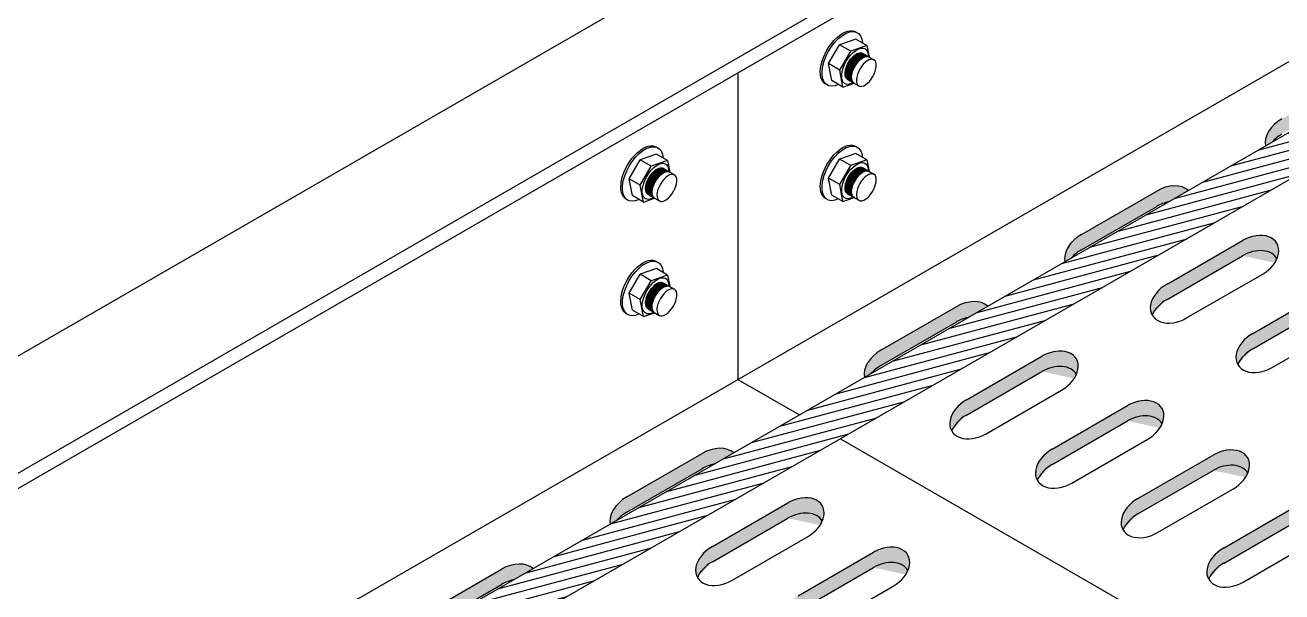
# Model space of a CAD drawing. Header units: millimetres. Extents: x 73539 to 164333, y 19300 to 40000.
# Drawn here: x 121298 to 123665, y 32254 to 33323 of the extents above; entities that cross this region are included whole.
import ezdxf

# ---------------------------------------------------------------- set-up
doc = ezdxf.new("R2010")
doc.units = ezdxf.units.MM

msp = doc.modelspace()

# ---------------------------------------------------------------- hatches: boundary and pattern name
h = msp.add_hatch()
h.set_pattern_fill('ANSI31', color=250, scale=5, angle=330, style=0)
h.set_pattern_definition([(15, (61424.906, -1722.277), (-4.1087523, 15.3340725), [])])
edge = h.paths.add_edge_path()
edge.add_ellipse((127837.2, 35476.5), major_axis=(-19.4, 33.6), ratio=0.56561, start_angle=180, end_angle=360)
edge.add_line((127817.9, 35510), (118959.2, 30395.5))
edge.add_ellipse((118966.4, 30354.9), major_axis=(-23, 39.9), ratio=0.56561, start_angle=212.6369, end_angle=327.3631, ccw=False)
edge.add_line((119000.8, 30330), (127856.6, 35442.9))
h = msp.add_hatch(color=250)
h.dxf.hatch_style = 1
h.paths.add_polyline_path([(123829.7, 33207.5), (123867, 33229), (123866.9, 33229.2), (123865.8, 33230.1), (123864.7, 33230.9), (123863.6, 33231.7), (123862.3, 33232.4), (123861.1, 33233.2), (123859.8, 33233.8), (123858.4, 33234.4), (123857, 33235), (123855.6, 33235.5), (123854.1, 33235.9), (123852.6, 33236.3), (123851, 33236.7), (123849.5, 33236.9), (123847.9, 33237.2), (123846.2, 33237.4), (123844.5, 33237.5), (123842.8, 33237.6), (123841.1, 33237.6), (123839.4, 33237.5), (123837.6, 33237.4), (123835.9, 33237.3), (123834.1, 33237.1), (123832.3, 33236.8), (123830.5, 33236.5), (123828.7, 33236.2), (123826.9, 33235.7), (123825.1, 33235.3), (123823.3, 33234.7), (123821.4, 33234.2), (123819.6, 33233.5), (123817.8, 33232.9), (123816.1, 33232.2), (123814.3, 33231.4), (123812.5, 33230.6), (123810.8, 33229.7), (123809.1, 33228.8), (123807.4, 33227.8), (123665.3, 33145.8), (123664.2, 33145.1), (123663, 33144.5), (123661.9, 33143.8), (123660.8, 33143), (123659.8, 33142.3), (123658.7, 33141.5), (123657.7, 33140.8), (123656.6, 33140), (123655.6, 33139.2), (123654.6, 33138.4), (123653.6, 33137.5), (123652.7, 33136.7), (123651.7, 33135.8), (123650.8, 33135), (123649.9, 33134.1), (123649, 33133.2), (123648.1, 33132.3), (123647.3, 33131.3), (123646.5, 33130.4), (123645.7, 33129.5), (123644.9, 33128.5), (123644.1, 33127.6), (123643.4, 33126.6), (123642.7, 33125.6), (123642, 33124.6), (123641.4, 33123.6), (123640.7, 33122.7), (123640.1, 33121.7), (123639.5, 33120.6), (123639, 33119.6), (123638.5, 33118.6), (123638, 33117.6), (123637.5, 33116.6), (123637, 33115.6), (123636.6, 33114.6), (123636.2, 33113.5), (123635.9, 33112.5), (123635.5, 33111.5), (123635.2, 33110.5), (123635, 33109.5), (123634.7, 33108.4), (123634.5, 33107.4), (123634.3, 33106.4), (123634.2, 33105.4), (123634, 33104.4), (123633.9, 33103.4), (123633.9, 33102.5), (123633.8, 33101.5), (123633.8, 33100.5), (123633.8, 33099.5), (123633.9, 33098.6), (123634, 33097.6), (123634.1, 33096.7), (123634.2, 33095.8), (123634.4, 33094.9), (123634.4, 33094.7), (123646.7, 33101.8), (123647, 33102.2), (123647.4, 33102.7), (123647.9, 33103.1), (123648.3, 33103.6), (123648.8, 33104.1), (123649.2, 33104.6), (123649.7, 33105), (123650.2, 33105.5), (123650.7, 33106), (123651.1, 33106.4), (123651.6, 33106.9), (123652.1, 33107.3), (123652.6, 33107.8), (123653.1, 33108.2), (123653.6, 33108.7), (123654.1, 33109.1), (123654.7, 33109.5), (123655.2, 33110), (123655.7, 33110.4), (123656.2, 33110.8), (123656.8, 33111.2), (123657.3, 33111.6), (123657.9, 33112.1), (123658.4, 33112.5), (123659, 33112.9), (123659.5, 33113.3), (123660.1, 33113.6), (123660.6, 33114), (123661.2, 33114.4), (123661.8, 33114.8), (123662.4, 33115.2), (123662.9, 33115.5), (123663.5, 33115.9), (123664.1, 33116.2), (123664.7, 33116.6), (123665.3, 33116.9), (123807.4, 33199), (123808.5, 33199.6), (123809.7, 33200.3), (123810.9, 33200.9), (123812, 33201.5), (123813.2, 33202), (123814.4, 33202.6), (123815.6, 33203.1), (123816.8, 33203.6), (123818.1, 33204.1), (123819.3, 33204.5), (123820.5, 33205), (123821.7, 33205.4), (123822.9, 33205.8), (123824.2, 33206.1), (123825.4, 33206.5), (123826.6, 33206.8), (123827.9, 33207.1), (123829.1, 33207.4)])
h = msp.add_hatch(color=250)
h.dxf.hatch_style = 1
h.paths.add_polyline_path([(123452, 32989.4), (123489.3, 33010.9), (123489.1, 33011.1), (123488.1, 33011.9), (123486.9, 33012.8), (123485.8, 33013.6), (123484.6, 33014.3), (123483.3, 33015), (123482, 33015.7), (123480.6, 33016.3), (123479.2, 33016.9), (123477.8, 33017.4), (123476.3, 33017.8), (123474.8, 33018.2), (123473.3, 33018.5), (123471.7, 33018.8), (123470.1, 33019.1), (123468.4, 33019.2), (123466.8, 33019.4), (123465.1, 33019.4), (123463.4, 33019.5), (123461.6, 33019.4), (123459.9, 33019.3), (123458.1, 33019.2), (123456.3, 33019), (123454.5, 33018.7), (123452.7, 33018.4), (123450.9, 33018), (123449.1, 33017.6), (123447.3, 33017.2), (123445.5, 33016.6), (123443.7, 33016.1), (123441.9, 33015.4), (123440.1, 33014.8), (123438.3, 33014), (123436.5, 33013.3), (123434.8, 33012.5), (123433, 33011.6), (123431.3, 33010.7), (123429.6, 33009.7), (123287.5, 32927.7), (123286.4, 32927), (123285.3, 32926.3), (123284.2, 32925.6), (123283.1, 32924.9), (123282, 32924.2), (123280.9, 32923.4), (123279.9, 32922.7), (123278.8, 32921.9), (123277.8, 32921.1), (123276.8, 32920.3), (123275.8, 32919.4), (123274.9, 32918.6), (123273.9, 32917.7), (123273, 32916.8), (123272.1, 32916), (123271.2, 32915.1), (123270.4, 32914.2), (123269.5, 32913.2), (123268.7, 32912.3), (123267.9, 32911.4), (123267.1, 32910.4), (123266.4, 32909.5), (123265.6, 32908.5), (123264.9, 32907.5), (123264.2, 32906.5), (123263.6, 32905.5), (123262.9, 32904.5), (123262.3, 32903.5), (123261.8, 32902.5), (123261.2, 32901.5), (123260.7, 32900.5), (123260.2, 32899.5), (123259.7, 32898.5), (123259.3, 32897.5), (123258.8, 32896.4), (123258.5, 32895.4), (123258.1, 32894.4), (123257.8, 32893.4), (123257.5, 32892.4), (123257.2, 32891.4), (123256.9, 32890.3), (123256.7, 32889.3), (123256.5, 32888.3), (123256.4, 32887.3), (123256.3, 32886.3), (123256.2, 32885.3), (123256.1, 32884.3), (123256.1, 32883.4), (123256, 32882.4), (123256.1, 32881.4), (123256.1, 32880.5), (123256.2, 32879.5), (123256.3, 32878.6), (123256.5, 32877.7), (123256.6, 32876.8), (123256.6, 32876.6), (123268.9, 32883.7), (123269.2, 32884.1), (123269.7, 32884.5), (123270.1, 32885), (123270.6, 32885.5), (123271, 32886), (123271.5, 32886.5), (123271.9, 32886.9), (123272.4, 32887.4), (123272.9, 32887.9), (123273.4, 32888.3), (123273.9, 32888.8), (123274.3, 32889.2), (123274.8, 32889.7), (123275.3, 32890.1), (123275.8, 32890.6), (123276.4, 32891), (123276.9, 32891.4), (123277.4, 32891.9), (123277.9, 32892.3), (123278.5, 32892.7), (123279, 32893.1), (123279.5, 32893.5), (123280.1, 32893.9), (123280.6, 32894.3), (123281.2, 32894.7), (123281.7, 32895.1), (123282.3, 32895.5), (123282.9, 32895.9), (123283.4, 32896.3), (123284, 32896.7), (123284.6, 32897), (123285.2, 32897.4), (123285.7, 32897.8), (123286.3, 32898.1), (123286.9, 32898.5), (123287.5, 32898.8), (123429.6, 32980.9), (123430.8, 32981.5), (123431.9, 32982.1), (123433.1, 32982.8), (123434.3, 32983.3), (123435.5, 32983.9), (123436.7, 32984.5), (123437.9, 32985), (123439.1, 32985.5), (123440.3, 32986), (123441.5, 32986.4), (123442.7, 32986.9), (123443.9, 32987.3), (123445.2, 32987.7), (123446.4, 32988), (123447.6, 32988.4), (123448.9, 32988.7), (123450.1, 32989), (123451.3, 32989.3)])
h = msp.add_hatch(color=250)
h.dxf.hatch_style = 1
edge = h.paths.add_edge_path()
edge.add_ellipse((123609.5, 32855.7), major_axis=(-46.4, -26.8), ratio=0.689985, start_angle=179.6182, end_angle=270, ccw=False)
edge.add_ellipse((123609.5, 32884.5), major_axis=(-46.4, -26.8), ratio=0.689985, start_angle=136.9407, end_angle=270)
edge.add_line((123591, 32916.5), (123448.9, 32834.5))
edge.add_ellipse((123467.4, 32802.5), major_axis=(-46.4, -26.8), ratio=0.689985, start_angle=270, end_angle=359.6182)
edge.add_ellipse((123467.4, 32773.6), major_axis=(-46.4, -26.8), ratio=0.689985, start_angle=270, end_angle=316.9407, ccw=False)
edge.add_line((123448.9, 32805.6), (123591, 32887.7))
h = msp.add_hatch(color=250)
h.dxf.hatch_style = 1
edge = h.paths.add_edge_path()
edge.add_ellipse((123770.9, 32762.5), major_axis=(-46.4, -26.8), ratio=0.689985, start_angle=179.6182, end_angle=270, ccw=False)
edge.add_ellipse((123770.9, 32791.3), major_axis=(-46.4, -26.8), ratio=0.689985, start_angle=136.9407, end_angle=270)
edge.add_line((123752.4, 32823.4), (123610.3, 32741.3))
edge.add_ellipse((123628.8, 32709.3), major_axis=(-46.4, -26.8), ratio=0.689985, start_angle=270, end_angle=359.6182)
edge.add_ellipse((123628.8, 32680.4), major_axis=(-46.4, -26.8), ratio=0.689985, start_angle=270, end_angle=316.9407, ccw=False)
edge.add_line((123610.3, 32712.5), (123752.4, 32794.5))
h = msp.add_hatch(color=250)
h.dxf.hatch_style = 1
h.paths.add_polyline_path([(123074.2, 32771.3), (123111.5, 32792.8), (123111.4, 32792.9), (123110.3, 32793.8), (123109.2, 32794.7), (123108, 32795.5), (123106.8, 32796.2), (123105.5, 32796.9), (123104.2, 32797.6), (123102.9, 32798.2), (123101.5, 32798.7), (123100, 32799.2), (123098.6, 32799.7), (123097, 32800.1), (123095.5, 32800.4), (123093.9, 32800.7), (123092.3, 32801), (123090.7, 32801.1), (123089, 32801.3), (123087.3, 32801.3), (123085.6, 32801.4), (123083.8, 32801.3), (123082.1, 32801.2), (123080.3, 32801.1), (123078.5, 32800.9), (123076.7, 32800.6), (123074.9, 32800.3), (123073.1, 32799.9), (123071.3, 32799.5), (123069.5, 32799.1), (123067.7, 32798.5), (123065.9, 32798), (123064.1, 32797.3), (123062.3, 32796.7), (123060.5, 32795.9), (123058.7, 32795.2), (123057, 32794.3), (123055.2, 32793.5), (123053.5, 32792.6), (123051.8, 32791.6), (122909.7, 32709.6), (122908.6, 32708.9), (122907.5, 32708.2), (122906.4, 32707.5), (122905.3, 32706.8), (122904.2, 32706.1), (122903.2, 32705.3), (122902.1, 32704.6), (122901.1, 32703.8), (122900.1, 32703), (122899.1, 32702.1), (122898.1, 32701.3), (122897.1, 32700.5), (122896.2, 32699.6), (122895.2, 32698.7), (122894.3, 32697.9), (122893.4, 32697), (122892.6, 32696), (122891.7, 32695.1), (122890.9, 32694.2), (122890.1, 32693.3), (122889.3, 32692.3), (122888.6, 32691.3), (122887.8, 32690.4), (122887.1, 32689.4), (122886.5, 32688.4), (122885.8, 32687.4), (122885.2, 32686.4), (122884.6, 32685.4), (122884, 32684.4), (122883.4, 32683.4), (122882.9, 32682.4), (122882.4, 32681.4), (122881.9, 32680.4), (122881.5, 32679.4), (122881.1, 32678.3), (122880.7, 32677.3), (122880.3, 32676.3), (122880, 32675.3), (122879.7, 32674.3), (122879.4, 32673.2), (122879.2, 32672.2), (122878.9, 32671.2), (122878.8, 32670.2), (122878.6, 32669.2), (122878.5, 32668.2), (122878.4, 32667.2), (122878.3, 32666.2), (122878.3, 32665.3), (122878.3, 32664.3), (122878.3, 32663.3), (122878.3, 32662.4), (122878.4, 32661.4), (122878.5, 32660.5), (122878.7, 32659.6), (122878.8, 32658.6), (122878.9, 32658.5), (122891.2, 32665.6), (122891, 32665.5), (122891.5, 32665.9), (122891.9, 32666.4), (122892.3, 32666.9), (122892.8, 32667.4), (122893.2, 32667.9), (122893.7, 32668.3), (122894.2, 32668.8), (122894.6, 32669.3), (122895.1, 32669.7), (122895.6, 32670.2), (122896.1, 32670.7), (122896.6, 32671.1), (122897.1, 32671.6), (122897.6, 32672), (122898.1, 32672.4), (122898.6, 32672.9), (122899.1, 32673.3), (122899.6, 32673.8), (122900.2, 32674.2), (122900.7, 32674.6), (122901.2, 32675), (122901.8, 32675.4), (122902.3, 32675.8), (122902.9, 32676.2), (122903.4, 32676.6), (122904, 32677), (122904.5, 32677.4), (122905.1, 32677.8), (122905.7, 32678.2), (122906.2, 32678.6), (122906.8, 32678.9), (122907.4, 32679.3), (122908, 32679.7), (122908.6, 32680), (122909.1, 32680.4), (122909.7, 32680.7), (123051.8, 32762.8), (123053, 32763.4), (123054.1, 32764), (123055.3, 32764.6), (123056.5, 32765.2), (123057.7, 32765.8), (123058.9, 32766.4), (123060.1, 32766.9), (123061.3, 32767.4), (123062.5, 32767.9), (123063.7, 32768.3), (123064.9, 32768.8), (123066.2, 32769.2), (123067.4, 32769.6), (123068.6, 32769.9), (123069.9, 32770.3), (123071.1, 32770.6), (123072.3, 32770.9), (123073.5, 32771.2)])
h = msp.add_hatch(color=250)
h.dxf.hatch_style = 1
edge = h.paths.add_edge_path()
edge.add_ellipse((123231.7, 32637.5), major_axis=(-46.4, -26.8), ratio=0.689985, start_angle=179.6182, end_angle=270, ccw=False)
edge.add_ellipse((123231.7, 32666.4), major_axis=(-46.4, -26.8), ratio=0.689985, start_angle=136.9407, end_angle=270)
edge.add_line((123213.2, 32698.4), (123071.1, 32616.4))
edge.add_ellipse((123089.6, 32584.4), major_axis=(-46.4, -26.8), ratio=0.689985, start_angle=270, end_angle=359.6182)
edge.add_ellipse((123089.6, 32555.5), major_axis=(-46.4, -26.8), ratio=0.689985, start_angle=270, end_angle=316.9407, ccw=False)
edge.add_line((123071.1, 32587.5), (123213.2, 32669.6))
h = msp.add_hatch(color=250)
h.dxf.hatch_style = 1
edge = h.paths.add_edge_path()
edge.add_ellipse((123393.1, 32544.4), major_axis=(-46.4, -26.8), ratio=0.689985, start_angle=179.6182, end_angle=270, ccw=False)
edge.add_ellipse((123393.1, 32573.2), major_axis=(-46.4, -26.8), ratio=0.689985, start_angle=136.9407, end_angle=270)
edge.add_line((123374.6, 32605.3), (123232.5, 32523.2))
edge.add_ellipse((123251, 32491.2), major_axis=(-46.4, -26.8), ratio=0.689985, start_angle=270, end_angle=359.6182)
edge.add_ellipse((123251, 32462.3), major_axis=(-46.4, -26.8), ratio=0.689985, start_angle=270, end_angle=316.9407, ccw=False)
edge.add_line((123232.5, 32494.3), (123374.6, 32576.4))
h = msp.add_hatch(color=250)
h.dxf.hatch_style = 1
h.paths.add_polyline_path([(122595.4, 32494.8), (122632.7, 32516.4), (122632.5, 32516.5), (122631.5, 32517.4), (122630.3, 32518.2), (122629.2, 32519), (122628, 32519.8), (122626.7, 32520.5), (122625.4, 32521.1), (122624, 32521.7), (122622.6, 32522.3), (122621.2, 32522.8), (122619.7, 32523.2), (122618.2, 32523.6), (122616.7, 32524), (122615.1, 32524.3), (122613.5, 32524.5), (122611.8, 32524.7), (122610.2, 32524.8), (122608.5, 32524.9), (122606.7, 32524.9), (122605, 32524.9), (122603.3, 32524.8), (122601.5, 32524.6), (122599.7, 32524.4), (122597.9, 32524.2), (122596.1, 32523.8), (122594.3, 32523.5), (122592.5, 32523.1), (122590.7, 32522.6), (122588.9, 32522.1), (122587.1, 32521.5), (122585.3, 32520.9), (122583.5, 32520.2), (122581.7, 32519.5), (122579.9, 32518.7), (122578.2, 32517.9), (122576.4, 32517), (122574.7, 32516.1), (122573, 32515.2), (122430.9, 32433.1), (122429.8, 32432.5), (122428.7, 32431.8), (122427.6, 32431.1), (122426.5, 32430.4), (122425.4, 32429.6), (122424.3, 32428.9), (122423.3, 32428.1), (122422.2, 32427.3), (122421.2, 32426.5), (122420.2, 32425.7), (122419.2, 32424.9), (122418.3, 32424), (122417.3, 32423.2), (122416.4, 32422.3), (122415.5, 32421.4), (122414.6, 32420.5), (122413.7, 32419.6), (122412.9, 32418.7), (122412.1, 32417.7), (122411.3, 32416.8), (122410.5, 32415.8), (122409.7, 32414.9), (122409, 32413.9), (122408.3, 32412.9), (122407.6, 32412), (122407, 32411), (122406.3, 32410), (122405.7, 32409), (122405.1, 32408), (122404.6, 32407), (122404.1, 32406), (122403.6, 32404.9), (122403.1, 32403.9), (122402.7, 32402.9), (122402.2, 32401.9), (122401.8, 32400.9), (122401.5, 32399.8), (122401.2, 32398.8), (122400.9, 32397.8), (122400.6, 32396.8), (122400.3, 32395.8), (122400.1, 32394.8), (122399.9, 32393.8), (122399.8, 32392.8), (122399.6, 32391.8), (122399.5, 32390.8), (122399.5, 32389.8), (122399.4, 32388.8), (122399.4, 32387.8), (122399.5, 32386.9), (122399.5, 32385.9), (122399.6, 32385), (122399.7, 32384), (122399.8, 32383.1), (122400, 32382.2), (122400, 32382.1), (122412.3, 32389.2), (122412.6, 32389.5), (122413.1, 32390), (122413.5, 32390.5), (122414, 32390.9), (122414.4, 32391.4), (122414.9, 32391.9), (122415.3, 32392.4), (122415.8, 32392.8), (122416.3, 32393.3), (122416.8, 32393.8), (122417.2, 32394.2), (122417.7, 32394.7), (122418.2, 32395.1), (122418.7, 32395.6), (122419.2, 32396), (122419.8, 32396.4), (122420.3, 32396.9), (122420.8, 32397.3), (122421.3, 32397.7), (122421.9, 32398.1), (122422.4, 32398.6), (122422.9, 32399), (122423.5, 32399.4), (122424, 32399.8), (122424.6, 32400.2), (122425.1, 32400.6), (122425.7, 32401), (122426.3, 32401.4), (122426.8, 32401.7), (122427.4, 32402.1), (122428, 32402.5), (122428.6, 32402.8), (122429.1, 32403.2), (122429.7, 32403.6), (122430.3, 32403.9), (122430.9, 32404.3), (122573, 32486.3), (122574.2, 32487), (122575.3, 32487.6), (122576.5, 32488.2), (122577.7, 32488.8), (122578.8, 32489.4), (122580, 32489.9), (122581.2, 32490.4), (122582.5, 32490.9), (122583.7, 32491.4), (122584.9, 32491.9), (122586.1, 32492.3), (122587.3, 32492.7), (122588.6, 32493.1), (122589.8, 32493.5), (122591, 32493.8), (122592.3, 32494.1), (122593.5, 32494.4), (122594.7, 32494.7)])
h = msp.add_hatch(color=250)
h.dxf.hatch_style = 1
edge = h.paths.add_edge_path()
edge.add_ellipse((123554.5, 32451.2), major_axis=(-46.4, -26.8), ratio=0.689985, start_angle=179.6182, end_angle=270, ccw=False)
edge.add_ellipse((123554.5, 32480), major_axis=(-46.4, -26.8), ratio=0.689985, start_angle=136.9407, end_angle=270)
edge.add_line((123536, 32512.1), (123393.9, 32430))
edge.add_ellipse((123412.4, 32398), major_axis=(-46.4, -26.8), ratio=0.689985, start_angle=270, end_angle=359.6182)
edge.add_ellipse((123412.4, 32369.1), major_axis=(-46.4, -26.8), ratio=0.689985, start_angle=270, end_angle=316.9407, ccw=False)
edge.add_line((123393.9, 32401.2), (123536, 32483.2))
h = msp.add_hatch(color=250)
h.dxf.hatch_style = 1
edge = h.paths.add_edge_path()
edge.add_ellipse((122752.9, 32361.1), major_axis=(-46.4, -26.8), ratio=0.689985, start_angle=179.6182, end_angle=270, ccw=False)
edge.add_ellipse((122752.9, 32390), major_axis=(-46.4, -26.8), ratio=0.689985, start_angle=136.9407, end_angle=270)
edge.add_line((122734.4, 32422), (122592.3, 32339.9))
edge.add_ellipse((122610.8, 32307.9), major_axis=(-46.4, -26.8), ratio=0.689985, start_angle=270, end_angle=359.6182)
edge.add_ellipse((122610.8, 32279.1), major_axis=(-46.4, -26.8), ratio=0.689985, start_angle=270, end_angle=316.9407, ccw=False)
edge.add_line((122592.3, 32311.1), (122734.4, 32393.1))
h = msp.add_hatch(color=250)
h.dxf.hatch_style = 1
edge = h.paths.add_edge_path()
edge.add_ellipse((123715.9, 32358), major_axis=(-46.4, -26.8), ratio=0.689985, start_angle=179.6182, end_angle=270, ccw=False)
edge.add_ellipse((123715.9, 32386.9), major_axis=(-46.4, -26.8), ratio=0.689985, start_angle=136.9407, end_angle=270)
edge.add_line((123697.4, 32418.9), (123555.3, 32336.8))
edge.add_ellipse((123573.8, 32304.8), major_axis=(-46.4, -26.8), ratio=0.689985, start_angle=270, end_angle=359.6182)
edge.add_ellipse((123573.8, 32276), major_axis=(-46.4, -26.8), ratio=0.689985, start_angle=270, end_angle=316.9407, ccw=False)
edge.add_line((123555.3, 32308), (123697.4, 32390))
h = msp.add_hatch(color=250)
h.dxf.hatch_style = 1
edge = h.paths.add_edge_path()
edge.add_ellipse((122914.3, 32267.9), major_axis=(-46.4, -26.8), ratio=0.689985, start_angle=179.6182, end_angle=270, ccw=False)
edge.add_ellipse((122914.3, 32296.8), major_axis=(-46.4, -26.8), ratio=0.689985, start_angle=136.9407, end_angle=270)
edge.add_line((122895.8, 32328.8), (122753.7, 32246.8))
edge.add_ellipse((122772.2, 32214.7), major_axis=(-46.4, -26.8), ratio=0.689985, start_angle=270, end_angle=359.6182)
edge.add_ellipse((122772.2, 32185.9), major_axis=(-46.4, -26.8), ratio=0.689985, start_angle=270, end_angle=316.9407, ccw=False)
edge.add_line((122753.7, 32217.9), (122895.8, 32299.9))
h = msp.add_hatch(color=250)
h.dxf.hatch_style = 1
h.paths.add_polyline_path([(122217.6, 32276.7), (122254.9, 32298.3), (122254.7, 32298.4), (122253.7, 32299.3), (122252.6, 32300.1), (122251.4, 32300.9), (122250.2, 32301.7), (122248.9, 32302.4), (122247.6, 32303), (122246.3, 32303.6), (122244.9, 32304.2), (122243.4, 32304.7), (122242, 32305.1), (122240.4, 32305.5), (122238.9, 32305.9), (122237.3, 32306.2), (122235.7, 32306.4), (122234.1, 32306.6), (122232.4, 32306.7), (122230.7, 32306.8), (122229, 32306.8), (122227.2, 32306.8), (122225.5, 32306.7), (122223.7, 32306.5), (122221.9, 32306.3), (122220.1, 32306.1), (122218.3, 32305.7), (122216.5, 32305.4), (122214.7, 32305), (122212.9, 32304.5), (122211.1, 32304), (122209.3, 32303.4), (122207.5, 32302.8), (122205.7, 32302.1), (122203.9, 32301.4), (122202.1, 32300.6), (122200.4, 32299.8), (122198.6, 32298.9), (122196.9, 32298), (122195.2, 32297.1), (122053.1, 32215), (122052, 32214.4), (122050.9, 32213.7), (122049.8, 32213), (122048.7, 32212.3), (122047.6, 32211.5), (122046.5, 32210.8), (122045.5, 32210), (122044.5, 32209.2), (122043.4, 32208.4), (122042.4, 32207.6), (122041.5, 32206.8), (122040.5, 32205.9), (122039.6, 32205), (122038.6, 32204.2), (122037.7, 32203.3), (122036.8, 32202.4), (122036, 32201.5), (122035.1, 32200.6), (122034.3, 32199.6), (122033.5, 32198.7), (122032.7, 32197.7), (122032, 32196.8), (122031.2, 32195.8), (122030.5, 32194.8), (122029.9, 32193.9), (122029.2, 32192.9), (122028.6, 32191.9), (122028, 32190.9), (122027.4, 32189.9), (122026.8, 32188.9), (122026.3, 32187.8), (122025.8, 32186.8), (122025.3, 32185.8), (122024.9, 32184.8), (122024.5, 32183.8), (122024.1, 32182.8), (122023.7, 32181.7), (122023.4, 32180.7), (122023.1, 32179.7), (122022.8, 32178.7), (122022.6, 32177.7), (122022.3, 32176.7), (122022.2, 32175.7), (122022, 32174.6), (122021.9, 32173.7), (122021.8, 32172.7), (122021.7, 32171.7), (122021.7, 32170.7), (122021.7, 32169.7), (122021.7, 32168.8), (122021.7, 32167.8), (122021.8, 32166.9), (122021.9, 32165.9), (122022.1, 32165), (122022.2, 32164.1), (122022.3, 32164), (122034.6, 32171.1), (122034.8, 32171.4), (122035.3, 32171.9), (122035.7, 32172.4), (122036.2, 32172.8), (122036.6, 32173.3), (122037.1, 32173.8), (122037.6, 32174.3), (122038, 32174.7), (122038.5, 32175.2), (122039, 32175.6), (122039.5, 32176.1), (122040, 32176.6), (122040.5, 32177), (122041, 32177.4), (122041.5, 32177.9), (122042, 32178.3), (122042.5, 32178.8), (122043, 32179.2), (122043.5, 32179.6), (122044.1, 32180), (122044.6, 32180.5), (122045.2, 32180.9), (122045.7, 32181.3), (122046.2, 32181.7), (122046.8, 32182.1), (122047.4, 32182.5), (122047.9, 32182.9), (122048.5, 32183.2), (122049.1, 32183.6), (122049.6, 32184), (122050.2, 32184.4), (122050.8, 32184.7), (122051.4, 32185.1), (122051.9, 32185.5), (122052.5, 32185.8), (122053.1, 32186.2), (122195.2, 32268.2), (122196.4, 32268.8), (122197.5, 32269.5), (122198.7, 32270.1), (122199.9, 32270.7), (122201.1, 32271.2), (122202.3, 32271.8), (122203.5, 32272.3), (122204.7, 32272.8), (122205.9, 32273.3), (122207.1, 32273.8), (122208.3, 32274.2), (122209.6, 32274.6), (122210.8, 32275), (122212, 32275.4), (122213.2, 32275.7), (122214.5, 32276), (122215.7, 32276.3), (122216.9, 32276.6)])

# ---------------------------------------------------------------- linework, layer by layer
for p, q in [((119030, 31397.3), (126539.8, 35733.1)), ((119220.7, 31287.2), (126730.6, 35623)), ((119220.7, 31258.3), (126730.6, 35594.1)), ((119055, 30584.6), (126564.8, 34920.4)), ((122862.6, 33296.3), (122831.9, 33285.6)), ((122883.6, 33284.1), (122862.6, 33296.3)), ((122811.3, 33249.9), (122831.9, 33285.6)), ((122853, 33273.5), (122831.9, 33285.6)), ((122832.3, 33237.7), (122853, 33273.5)), ((122883.6, 33284.1), (122853, 33273.5)), ((122875.3, 33269.6), (122896.6, 33257.3)), ((122883.6, 33284.1), (122887.8, 33262.4)), ((122832.3, 33237.7), (122811.3, 33249.9)), ((122817.4, 33218), (122811.3, 33249.9)), ((122640.5, 33232.7), (122640.5, 32654.7)), ((122838.4, 33205.8), (122832.3, 33237.7)), ((122846.8, 33220.3), (122868.2, 33208)), ((122838.4, 33205.8), (122817.4, 33218)), ((122838.4, 33205.8), (122859.3, 33213.1)), ((122486.8, 33079.3), (122456.2, 33068.7)), ((122507.9, 33067.2), (122486.8, 33079.3)), ((122862.6, 33080.6), (122831.9, 33069.9)), ((122883.6, 33068.4), (122862.6, 33080.6)), ((122435.5, 33032.9), (122456.2, 33068.7)), ((122477.2, 33056.5), (122456.2, 33068.7)), ((122456.6, 33020.8), (122477.2, 33056.5)), ((122507.9, 33067.2), (122477.2, 33056.5)), ((122507.9, 33067.2), (122512, 33045.4)), ((122811.3, 33034.2), (122831.9, 33069.9)), ((122853, 33057.8), (122831.9, 33069.9)), ((122832.3, 33022), (122853, 33057.8)), ((122883.6, 33068.4), (122853, 33057.8)), ((122875.3, 33053.9), (122896.6, 33041.6)), ((122883.6, 33068.4), (122887.8, 33046.7)), ((122456.6, 33020.8), (122435.5, 33032.9)), ((122441.6, 33001.1), (122435.5, 33032.9)), ((122499.5, 33052.7), (122520.9, 33040.3)), ((122832.3, 33022), (122811.3, 33034.2)), ((122817.4, 33002.3), (122811.3, 33034.2)), ((122462.7, 32988.9), (122456.6, 33020.8)), ((122838.4, 32990.1), (122832.3, 33022)), ((122462.7, 32988.9), (122441.6, 33001.1)), ((122462.7, 32988.9), (122483.6, 32996.2)), ((122471.1, 33003.4), (122492.4, 32991.1)), ((122838.4, 32990.1), (122817.4, 33002.3)), ((122838.4, 32990.1), (122859.3, 32997.4)), ((122846.8, 33004.6), (122868.2, 32992.3)), ((122435.5, 32817.2), (122456.2, 32853)), ((122486.8, 32863.6), (122456.2, 32853)), ((122477.2, 32840.8), (122456.2, 32853)), ((122456.6, 32805.1), (122477.2, 32840.8)), ((122507.9, 32851.5), (122477.2, 32840.8)), ((122507.9, 32851.5), (122486.8, 32863.6)), ((122507.9, 32851.5), (122512, 32829.7)), ((122456.6, 32805.1), (122435.5, 32817.2)), ((122441.6, 32785.4), (122435.5, 32817.2)), ((122499.5, 32837), (122520.9, 32824.6)), ((122462.7, 32773.2), (122456.6, 32805.1)), ((122462.7, 32773.2), (122441.6, 32785.4)), ((122462.7, 32773.2), (122483.6, 32780.5)), ((122471.1, 32787.7), (122492.4, 32775.4)), ((122640.5, 32654.7), (122756.4, 32587.8)), ((122833.9, 32543), (123748.6, 32014.9))]:
    msp.add_line(p, q)
at = {"color": 30}
for p, q in [((127817.9, 35510), (118959.2, 30395.5)), ((127856.6, 35442.9), (118998, 30328.4))]:
    msp.add_line(p, q, dxfattribs=at)
at = {"color": 250}
for p, q in [((123287.5, 32927.7), (123429.6, 33009.7)), ((123287.5, 32898.8), (123429.6, 32980.9)), ((123448.9, 32834.5), (123591, 32916.5)), ((123448.9, 32805.6), (123591, 32887.7)), ((123485.9, 32770.5), (123628, 32852.5)), ((123610.3, 32741.3), (123752.4, 32823.4)), ((123610.3, 32712.5), (123752.4, 32794.5)), ((122909.7, 32709.6), (123051.8, 32791.6)), ((122909.7, 32680.7), (123051.8, 32762.8)), ((123647.3, 32677.3), (123789.4, 32759.3)), ((123071.1, 32616.4), (123213.2, 32698.4)), ((123071.1, 32587.5), (123213.2, 32669.6)), ((123108.1, 32552.4), (123250.2, 32634.4)), ((123232.5, 32523.2), (123374.6, 32605.3)), ((123232.5, 32494.3), (123374.6, 32576.4)), ((123269.5, 32459.2), (123411.6, 32541.2)), ((122430.9, 32433.1), (122573, 32515.2)), ((123393.9, 32430), (123536, 32512.1)), ((122430.9, 32404.3), (122573, 32486.3)), ((123393.9, 32401.2), (123536, 32483.2)), ((123430.9, 32366), (123573, 32448)), ((122592.3, 32339.9), (122734.4, 32422)), ((123555.3, 32336.8), (123697.4, 32418.9)), ((122592.3, 32311.1), (122734.4, 32393.1)), ((123555.3, 32308), (123697.4, 32390)), ((122629.3, 32275.9), (122771.4, 32357.9)), ((123592.3, 32272.8), (123734.4, 32354.8)), ((122753.7, 32246.8), (122895.8, 32328.8)), ((122053.1, 32215), (122195.2, 32297.1)), ((122753.7, 32217.9), (122895.8, 32299.9)), ((122053.1, 32186.2), (122195.2, 32268.2)), ((122790.7, 32182.7), (122932.8, 32264.8))]:
    msp.add_line(p, q, dxfattribs=at)
at = {"extrusion": (0, 0, -1)}
for centre, major_axis, ratio, start_param, end_param in [((122833.9, 33260.6), (-28.4, -49.3), 0.522799, 6.221203, 9.48676), ((122837.1, 33258.8), (-28.4, -49.3), 0.522799, 5.630532, 10.077432), ((122861, 33245), (-19, -32.8), 0.499645, 5.560451, 10.147512), ((122861, 33245), (-14.2, -24.6), 0.499645, 0, 3.141593), ((122837.1, 33043.1), (-28.4, -49.3), 0.522799, 5.630532, 10.077432), ((122458.2, 33043.7), (-28.4, -49.3), 0.522799, 6.221203, 9.48676), ((122461.4, 33041.9), (-28.4, -49.3), 0.522799, 5.630532, 10.077432), ((122833.9, 33044.9), (-28.4, -49.3), 0.522799, 6.221203, 9.48676), ((122485.3, 33028), (-19, -32.8), 0.499645, 5.560451, 10.147512), ((122485.3, 33028), (-14.2, -24.6), 0.499645, 0, 3.141593), ((122861, 33029.3), (-19, -32.8), 0.499645, 5.560451, 10.147512), ((122861, 33029.3), (-14.2, -24.6), 0.499645, 0, 3.141593), ((122458.2, 32828), (-28.4, -49.3), 0.522799, 6.221203, 9.48676), ((122461.4, 32826.2), (-28.4, -49.3), 0.522799, 5.630532, 10.077432), ((122485.3, 32812.3), (-19, -32.8), 0.499645, 5.560451, 10.147512), ((122485.3, 32812.3), (-14.2, -24.6), 0.499645, 0, 3.141593)]:
    msp.add_ellipse(centre, major_axis=major_axis, ratio=ratio, start_param=start_param, end_param=end_param, dxfattribs=at)
at = {"color": 250, "extrusion": (0, 0, -1)}
for centre in [(122862.4, 33244.2), (122863.8, 33243.4), (122865.1, 33242.6), (122866.5, 33241.8), (122867.9, 33241), (122869.3, 33240.2), (122870.6, 33239.4), (122872, 33238.6), (122873.4, 33237.9), (122486.7, 33027.3), (122488, 33026.5), (122489.4, 33025.7), (122490.8, 33024.9), (122862.4, 33028.5), (122863.8, 33027.7), (122865.1, 33026.9), (122866.5, 33026.1), (122867.9, 33025.3), (122492.1, 33024.1), (122493.5, 33023.3), (122494.9, 33022.5), (122496.3, 33021.7), (122497.6, 33020.9), (122869.3, 33024.5), (122870.6, 33023.7), (122872, 33022.9), (122873.4, 33022.2), (122486.7, 32811.6), (122488, 32810.8), (122489.4, 32810), (122490.8, 32809.2), (122492.1, 32808.4), (122493.5, 32807.6), (122494.9, 32806.8), (122496.3, 32806), (122497.6, 32805.2)]:
    msp.add_ellipse(centre, major_axis=(-14.2, -24.6), ratio=0.499645, start_param=0, end_param=3.141593, dxfattribs=at)
at = {"extrusion": (0, 0, -1)}
for centre in [(122882.4, 33232.6), (122506.7, 33015.7), (122882.4, 33016.9), (122506.7, 32800)]:
    msp.add_ellipse(centre, major_axis=(-14.2, -24.6), ratio=0.499645, dxfattribs=at)
at = {"color": 250}
for centre, start_param, end_param in [((123683.8, 33113.8), 4.712389, 6.059852), ((123683.8, 33084.9), 4.712389, 5.168953), ((123448.1, 32977.7), 3.364926, 4.712389), ((123448.1, 32948.8), 4.255825, 4.712389), ((123306, 32895.7), 4.712389, 6.059852), ((123609.5, 32884.5), 1.570796, 4.712389), ((123306, 32866.8), 4.712389, 5.168953), ((123609.5, 32855.7), 3.13493, 4.712389), ((123467.4, 32802.5), 4.712389, 7.853982), ((123070.3, 32759.6), 3.364926, 4.712389), ((123467.4, 32773.6), 4.712389, 5.531659), ((123070.3, 32730.7), 4.255825, 4.712389), ((123628.8, 32709.3), 4.712389, 7.853982), ((122928.2, 32677.6), 4.712389, 6.059852), ((123231.7, 32666.4), 1.570796, 4.712389), ((123628.8, 32680.4), 4.712389, 5.531659), ((122928.2, 32648.7), 4.712389, 5.168953), ((123231.7, 32637.5), 3.13493, 4.712389), ((123089.6, 32584.4), 4.712389, 7.853982), ((123393.1, 32573.2), 1.570796, 4.712389), ((123089.6, 32555.5), 4.712389, 5.531659), ((123393.1, 32544.4), 3.13493, 4.712389), ((122591.5, 32483.1), 3.364926, 4.712389), ((123251, 32491.2), 4.712389, 7.853982), ((123554.5, 32480), 1.570796, 4.712389), ((122591.5, 32454.3), 4.255825, 4.712389), ((123251, 32462.3), 4.712389, 5.531659), ((123554.5, 32451.2), 3.13493, 4.712389), ((122449.4, 32401.1), 4.712389, 6.059852), ((122752.9, 32390), 1.570796, 4.712389), ((123412.4, 32398), 4.712389, 7.853982), ((122449.4, 32372.2), 4.712389, 5.168953), ((122752.9, 32361.1), 3.13493, 4.712389), ((123412.4, 32369.1), 4.712389, 5.531659), ((122914.3, 32296.8), 1.570796, 4.712389), ((122610.8, 32307.9), 4.712389, 7.853982), ((123573.8, 32304.8), 4.712389, 7.853982), ((122213.7, 32265), 3.364926, 4.712389), ((122610.8, 32279.1), 4.712389, 5.531659), ((122914.3, 32267.9), 3.13493, 4.712389), ((123573.8, 32276), 4.712389, 5.531659), ((122213.7, 32236.2), 4.255825, 4.712389)]:
    msp.add_ellipse(centre, major_axis=(-46.4, -26.8), ratio=0.689985, start_param=start_param, end_param=end_param, dxfattribs=at)

doc.saveas('drawing.dxf')
